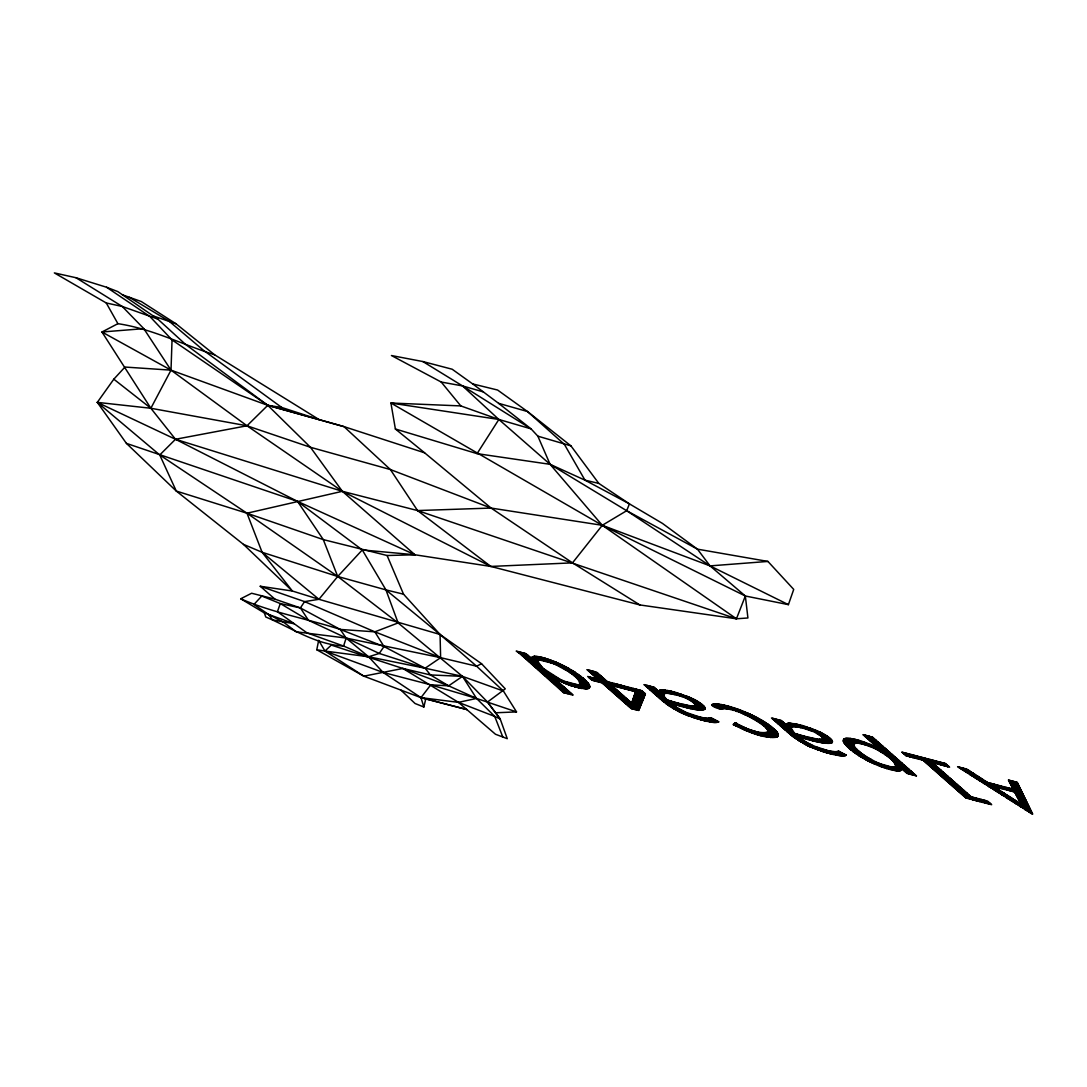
<?xml version="1.0" encoding="UTF-8"?>
<svg xmlns="http://www.w3.org/2000/svg" width="1087" height="1087" viewBox="0 0 1087 1087"><rect width="100%" height="100%" fill="white"/><g stroke="black" fill="none" stroke-linecap="round" stroke-linejoin="round"><path stroke-width="1.5" d="M537.793 661.236L541.883 667.092A65.437 14.607 23.4 0 0 543.935 668.913L560.158 679.348A15.381 3.438 23.4 0 0 564.968 681.4L577.292 684.661A15.707 3.506 23.4 0 0 579.874 684.43C579.154 675.19 564.493 669.877 556.911 665.162A16.06 3.587 23.4 0 0 551.938 663.111L540.484 660.203A14.294 3.193 23.4 0 0 538.391 660.448L537.793 661.236L531.543 658.165M639.876 604.943L572.509 562.862L491.093 508.064L424.596 452.803L343.981 426.62L267.782 405.329L171.012 370.151L124.978 367.053L113.809 379.186L97.314 402.367L126.418 443.374L176.284 491.052L246.98 513.213L323.301 539.614L387.094 555.511L414.976 554.778L297.539 501.392L175.496 439.27L150.862 408.264L171.012 370.151L172.045 339.932L149.829 316.453L106.58 287.253L75.968 277.728L54.35 272.905L106.268 302.974L122.247 306.466L157.778 319.062L185.469 344.334L267.782 405.329L310.461 447.287L342.364 491.31L414.976 554.778L490.808 566.436L639.876 604.943L736.442 618.788L747.924 617.973L745.342 596.002L710.056 565.892L626.669 510.713L550.104 464.326L498.851 419.46L462.546 385.926L422.87 361.55L391.429 355.531L441.213 382.04L462.546 385.926L483.375 391.918M757.897 732.122C789.692 736.769 735.016 706.917 728.412 709.145A23.044 5.15 23.4 0 0 723.602 708.575C719.73 710.558 706.224 704.172 714.499 704.063A32.963 7.364 23.4 0 1 720.477 704.444L725.871 705.558A42.502 9.484 23.4 0 1 728.453 706.224A35.83 8.003 23.4 0 1 743.522 711.346C753.114 715.355 762.544 720.015 770.86 726.333C773.305 728.806 780.588 732.91 777.219 736.891C761.878 739.065 746.783 730.804 733.154 724.594C733.82 722.067 739.418 724.553 735.953 723.276M866.108 759.881L861.665 757.381A34.512 7.704 23.4 0 1 859.083 755.791L850.618 749.663A67.408 15.055 23.4 0 1 848.594 747.897L844.123 742.964A38.303 8.547 23.4 0 1 843.349 741.144L843.58 739.554A28.67 6.4 23.4 0 1 846.542 738.331M556.558 662.445A28.017 6.25 23.4 0 1 564.86 666.358L571.286 669.918A36.075 8.057 23.4 0 1 573.963 671.549L582.714 677.88A68.399 15.272 23.4 0 1 584.792 679.688L589.222 684.633L589.426 687.813A27.555 6.155 23.4 0 1 586.26 688.859L571.042 685.802L553.663 677.975L573.066 695.082L563.379 692.541L520.36 654.034A42.311 9.443 23.4 0 0 519.518 653.355A16.454 3.669 23.4 0 0 516.203 651.113L525.252 653.491M695.422 704.77A12.066 2.69 23.4 0 1 695.204 705.721L690.558 705.884L680.014 703.629A100.425 22.419 23.4 0 1 667.173 699.974L664.279 696.753L663.654 694.335A21.822 4.864 23.4 0 1 667.744 693.329C677.446 694.987 688.628 697.08 695.422 704.77M895.742 765.887C893.215 758.644 884.927 754.663 878.785 750.614A18.846 4.212 23.4 0 0 875.252 748.794L874.356 748.372A16.359 3.655 23.4 0 0 868.092 745.804L864.478 744.636A23.33 5.204 23.4 0 0 861.814 743.916L859.491 743.413A18.275 4.076 23.4 0 0 855.469 743.1C848.268 747.503 871.828 759.813 875.742 761.865A16.101 3.587 23.4 0 0 880.47 763.848L890.443 766.715A16.55 3.696 23.4 0 0 893.894 766.933C896.354 765.33 901.082 766.661 901.368 769.745A19.145 4.266 23.4 0 1 899.506 770.832M316.779 649.768L318.681 640.311L324.959 651.045L363.832 676.168L420.968 697.637L466.799 709.539L420.968 697.637L383.1 672.432L324.959 651.045L316.779 649.768L363.832 676.168L402.856 668.464L430.411 674.932L462.478 676.359L503.417 691.047L516.529 711.903L495.523 712.787L487.519 702.025L462.478 676.359L398.114 622.933L337.717 576.477L246.98 513.213L159.748 454.964L97.314 402.367L150.862 408.264L246.994 425.778L310.461 447.287L390.396 469.557L491.093 508.064L602.28 525.306L710.056 565.892L788.401 604.644L793.727 589.412L767.925 561.435L697.433 549.152L626.669 510.713L602.28 525.306L572.509 562.862L490.808 566.436L342.364 491.31L246.994 425.778L171.012 370.151L101.961 331.997L117.899 323.681C151.623 328.654 182.331 344.525 214.642 354.81L319.198 419.65L343.981 426.62L390.396 469.557L417.557 510.564L490.808 566.436M400.886 690.096L415.044 703.493L423.848 707.012L425.778 698.9M240.73 598.774C272.552 612.823 307.213 618.761 340.231 629.427L346.128 638.069L343.601 646.045C315.488 644.591 291.099 627.702 265.758 616.995L264.345 612.919L240.73 598.774L251.627 593.244L274.943 599.154L300.392 607.932L340.231 629.427L384.01 646.548L425.139 668.22L462.478 676.359L476.541 698.438L494.734 716.428L500.183 718.942L507.262 738.684L495.482 734.255L458.456 702.351L402.856 668.464L331.318 645.094L324.959 651.045L368.615 656.779L425.139 668.22L430.411 674.932L448.646 685.829L476.541 698.438L516.529 711.903M97.314 402.367L175.496 439.27L342.364 491.31L417.557 510.564L736.442 618.788L745.342 596.002L788.401 604.644M626.669 510.713L629.441 503.879L598.788 483.389L570.92 445.86L527.494 411.525L497.588 390.029L472.696 383.928L452.165 369.227L422.87 361.55M745.342 596.002L602.28 525.306L390.926 403.032L498.851 419.46L460.793 405.913L390.926 403.032L395.383 428.998L477.071 453.646L498.851 419.46L531.054 428.862L537.848 436.159L550.104 464.326L602.28 525.306L736.442 618.788M503.417 691.047L476.609 666.209L440.629 657.662L425.139 668.22L379.254 653.45L308.477 620.31L300.392 607.932L304.577 601.614L318.953 599.304L440.058 634.482L481.541 663.709L505.278 688.845L487.519 702.025L500.183 718.942L495.523 712.787M423.848 707.012L420.968 697.637L430.778 684.851L448.646 685.829L462.478 676.359M274.943 599.154L260.241 586.26L292.376 591.015L318.953 599.304L337.717 576.477L362.284 549.94L414.976 554.778M704.797 709.009L695.34 704.58M832.031 742.53L832.18 742.38A19.797 4.416 23.4 0 0 830.835 739.065A22.841 5.095 23.4 0 0 829.53 737.896L827.153 736.116A16.889 3.764 23.4 0 0 821.826 733.005L820.033 732.108A20.517 4.579 23.4 0 0 816.106 730.342L802.913 725.749A49.268 11.006 23.4 0 0 798.768 724.649L788.89 723.181A21.332 4.769 23.4 0 0 786.743 723.833L786.363 724.934L781.431 720.586L771.485 717.977L793.034 736.714L807.396 745.573A24.145 5.394 23.4 0 0 811.296 747.34L825.441 752.449L839.354 755.628A33.086 7.392 23.4 0 0 845.251 755.574L846.297 755.193L838.593 751.158M767.626 732.597L776.947 737.027M562.889 692.106L564.493 692.84M481.541 663.709L476.609 666.209L440.058 634.482L385.939 589.888L362.284 549.94L297.539 501.392L126.418 443.374M518.526 652.635L519.708 652.037M520.415 654.089L522.847 652.852M522.195 655.61L525.768 653.803M523.948 657.146L527.82 655.176M525.687 658.681L529.695 656.643M527.44 660.217L534.953 656.399L544.179 660.787M529.179 661.752L538.962 656.779M530.932 663.287L542.291 657.513M532.671 664.823L537.929 662.146M541.557 660.312L545.389 658.369M534.41 666.358L539.016 664.021M544.995 660.978L548.324 659.293L574.874 672.133M536.163 667.894L540.484 665.692M548.106 661.834L551.136 660.298M537.902 669.429L542.1 667.296M551.014 662.771L553.84 661.331M539.655 670.951L543.84 668.831M553.745 663.804L556.476 662.418M541.394 672.486L545.647 670.339M556.354 664.904L559.044 663.546M543.147 674.022L547.549 671.793M558.827 666.073L561.531 664.7M544.886 675.557L549.533 673.206M561.205 667.282L563.949 665.896M546.639 677.092L551.598 674.579M563.474 668.546L566.313 667.119M548.378 678.628L553.745 675.91M565.675 669.85L568.61 668.369M550.117 680.163L555.987 677.201M567.794 671.209L570.852 669.66M551.87 681.698L555.688 679.769M556.286 679.457L558.31 678.437M569.819 672.595L573.026 670.964M553.609 683.234L557.427 681.304M558.65 680.679L560.743 679.62M571.776 674.022L575.145 672.309M555.362 684.769L559.18 682.84M561.096 681.862L563.311 680.734M573.664 675.489L577.197 673.695M557.101 686.305L560.919 684.375M563.637 682.989L566.014 681.794M575.458 676.997L579.181 675.109M588.135 670.557L588.923 670.163M558.854 687.84L562.658 685.911M566.273 684.076L568.868 682.758M577.183 678.546L581.083 676.562M589.888 672.092L592.075 670.992M560.593 689.375L564.398 687.446M569.017 685.109L571.925 683.628M578.773 680.149L582.917 678.057M591.627 673.627L595.214 671.807M562.4 690.992L566.15 688.981M571.871 686.074L575.213 684.375M580.105 681.902L584.67 679.579M589.725 677.011L588.814 677.473L597.334 681.59M593.366 675.163L597.578 673.03M563.718 692.636L567.89 690.517M574.874 686.97L586.341 681.155L572.129 674.28M592.877 677.84L590.567 679.008L594.195 680.761M595.105 676.712L599.317 674.579M566.87 693.452L569.629 692.052M578.039 687.786L587.877 682.799M592.673 680.367L596.016 678.668M596.858 678.247L601.057 676.114M570.009 694.28L571.382 693.588M581.463 688.465L589.181 684.552L577.74 679.076M595.812 681.196L602.796 677.649M585.485 688.845L589.861 686.631M598.964 682.011L604.549 679.185M602.049 682.826L631.194 708.507L638.708 710.477L645.379 693.859L641.778 690.693L607.388 681.685L596.586 672.174L587.157 669.701L597.891 679.158L587.7 676.481L591.858 680.149L602.049 682.826L606.288 680.72M603.828 684.389L608.543 681.984M605.568 685.924L611.696 682.813M607.307 687.46L614.834 683.641M609.046 688.995L613.258 686.862M614.631 686.169L617.987 684.457M610.799 690.53L614.997 688.397M617.783 686.984L621.139 685.286M612.538 692.066L616.737 689.932M620.922 687.813L624.278 686.114M614.277 693.601L618.489 691.468M624.074 688.642L627.43 686.93M616.016 695.136L620.229 693.003M627.226 689.457L630.569 687.758M617.769 696.672L621.968 694.539M630.365 690.286L633.721 688.587M619.508 698.207L623.707 696.074M633.517 691.101L636.86 689.403M621.248 699.743L625.46 697.609M635.297 692.623L640.012 690.231M646.656 686.862L648.708 685.815M622.987 701.292L627.199 699.145M634.305 695.544L642.539 691.373M648.395 688.397L651.847 686.644M624.74 702.827L628.938 700.694M633.313 698.465L644.278 692.908M650.135 689.932L654.564 687.691L653.11 686.97M626.479 704.362L630.691 702.229M632.321 701.4L644.917 695.001M651.887 691.468L656.317 689.226L649.958 686.142M628.218 705.898L643.694 698.044M653.627 693.003L658.056 690.761L646.819 685.326M629.971 707.433L642.485 701.074M655.366 694.539L664.429 689.946M632.118 708.751L641.262 704.118M657.105 696.074L668.029 690.53M635.27 709.58L640.039 707.161M658.858 697.609L663.573 695.218M667.336 693.302L671.331 691.278A49.268 11.006 23.4 0 1 675.53 692.392L688.723 696.971A20.517 4.579 23.4 0 1 692.65 698.751L694.444 699.634A16.889 3.764 23.4 0 1 699.77 702.759L702.148 704.539A22.841 5.095 23.4 0 1 703.438 705.694A19.797 4.416 23.4 0 1 704.811 709.023M660.597 699.145L664.551 697.147M671.155 693.791L674.497 692.093M671.372 691.291L661.507 689.81A21.332 4.769 23.4 0 0 659.361 690.462L658.98 691.563L654.034 687.215L644.102 684.62L662.336 700.667L666.005 698.832M677.541 692.976L674.497 694.511L665.23 690.041M664.157 702.188L668.016 700.232M680.489 693.9L677.649 695.34L667.445 690.422M671.005 701.129L666.032 703.656L697.99 719.064L711.971 722.271A33.086 7.392 23.4 0 0 717.855 722.203L718.901 721.822L711.197 717.8A28.14 6.277 23.4 0 1 699.199 716.917L709.689 721.931M680.652 696.237L683.343 694.878M662.336 700.667L667.921 705.042L674.049 702.012M683.506 697.215L686.087 695.897M670 706.482L673.043 704.933M674.225 704.335L677.119 702.868M686.169 698.275L688.737 696.971M672.092 707.841L675.013 706.36L685.544 712.243L699.131 716.863M677.283 705.205L680.258 703.697M688.642 699.444L691.278 698.099M674.28 709.159L677.079 707.732M680.367 706.061L683.451 704.498M690.897 700.721L693.737 699.281M676.535 710.422L679.239 709.05M683.478 706.903L686.767 705.232M692.922 702.12L696.074 700.517M678.886 711.659L681.522 710.314M686.644 707.719L690.327 705.857M694.647 703.656L698.302 701.808M681.332 712.827L683.927 711.523M689.905 708.479L700.368 703.18M683.872 713.969L686.468 712.651M702.256 704.634L693.329 709.172L683.845 704.593M667.921 705.042L680.014 712.202A24.145 5.394 23.4 0 0 683.913 713.982L686.59 715.097L689.144 713.711M696.984 709.729L703.928 706.21M689.185 716.116L691.943 714.716M701.237 710.001L705.028 708.072M691.971 717.121L694.851 715.654M713.738 706.074L717.637 704.091M694.838 718.086L697.895 716.537M716.129 707.284L721.415 704.607M697.8 719.01L701.074 717.338M718.521 708.493L724.798 705.3M700.843 719.879L704.539 718.004M723.1 708.588L727.991 706.102M703.982 720.708L708.751 718.29M727.217 708.914L731.048 706.971M712.827 718.643L707.257 721.469L695.884 715.966M730.586 709.634L734.01 707.882M710.762 722.108L715.164 719.866M733.684 710.477L736.877 708.846M714.798 722.475L717.515 721.102M736.633 711.401L739.663 709.865M739.432 712.393L742.38 710.898M742.136 713.452L745.03 711.985M744.744 714.553L747.611 713.099M747.258 715.694L750.139 714.227M733.807 724.934L736.755 723.439M749.704 716.876L752.598 715.395M736.171 726.157L738.78 724.839M752.055 718.099L755.017 716.591M738.603 727.339L741.212 726.021M754.337 719.363L757.367 717.828M741.117 728.494L743.712 727.176M756.538 720.667L759.664 719.078M743.671 729.608L746.293 728.276M758.672 721.999L761.905 720.355M746.307 730.695L748.997 729.336M760.696 723.398L764.093 721.673M749.011 731.741L751.81 730.328M762.612 724.839L766.199 723.018M773.183 719.472L774.555 718.779M751.783 732.76L754.758 731.252M764.419 726.347L768.251 724.404M774.936 721.007L777.708 719.608M754.65 733.725L757.843 732.108A26.02 5.802 23.4 0 1 745.94 728.195L735.831 723.331A11.943 2.663 23.4 0 1 735.206 722.991L735.07 722.896M766.077 727.923L770.207 725.831M776.675 722.556L780.846 720.436M757.598 734.649L761.131 732.855L770.765 737.516M772.083 727.298L767.49 729.635L778.278 734.894M778.414 724.091L782.857 721.836L778.958 719.934M760.669 735.519L765.166 733.236M768.156 731.714L773.849 728.82M780.167 725.627L784.597 723.371M763.862 736.307L775.493 730.41M781.906 727.162L789.787 723.154M767.245 737.013L776.947 732.094M783.645 728.698L793.727 723.575L803.402 728.263M770.982 737.543L778.047 733.956M785.385 730.233L797.138 724.268M777.64 736.578L776.254 737.285L767.014 732.923M787.137 731.768L791.363 729.622M796.785 726.863L800.358 725.056M788.877 733.304L792.654 731.388L779.542 725.083M795.127 726.687L800.222 727.488L803.456 725.899M790.657 734.826L794.217 733.018M800.222 727.488L803.51 728.29L806.459 726.809M792.505 736.307L796.934 734.051M806.595 729.146L809.353 727.76M794.42 737.747L799.95 734.948L811.174 740.342M809.516 730.084L812.138 728.752M796.391 739.174L799.502 737.597M800.141 737.271L803.008 735.817M812.274 731.116L814.842 729.812M798.456 740.546L801.432 739.038M803.171 738.155L806.106 736.66M814.856 732.23L817.438 730.912M800.589 741.877L803.442 740.437M806.241 739.011L809.271 737.475M817.22 733.44L819.938 732.067M802.804 743.182L805.549 741.782L814.679 746.348L826.514 750.22M809.339 739.867L812.519 738.25M819.353 734.785L822.329 733.263M805.114 744.432L807.777 743.073M812.478 740.695L815.943 738.943M803.51 728.29L814.095 731.877L821.161 736.184L824.612 734.527M807.519 745.628L810.114 744.31M815.685 741.483L819.747 739.418M822.71 737.924L826.759 735.858M810.019 746.783L812.6 745.465M819.027 742.204L828.756 737.271M812.587 747.897L815.209 746.565M822.546 742.842L830.536 738.793M815.25 748.97L817.94 747.598M826.433 743.291L832.003 740.464M817.981 750.003L820.807 748.563M820.807 750.981L823.783 749.473M845.428 738.494L843.729 739.364L853.458 744.092L847.67 747.041M823.729 751.919L826.894 750.315M843.566 741.864L850.238 738.481M826.731 752.815L830.183 751.076M844.653 743.725L853.811 739.078M829.829 753.671L833.906 751.606M846.08 745.424L857.045 739.867M864.586 736.035L865.85 735.396M833.022 754.473L839.069 751.402M855.415 743.114L860.075 740.75M866.325 737.57L869.002 736.212M836.406 755.18L841.406 752.639M849.382 748.59L854.151 746.171M859.559 743.426L862.969 741.701M868.078 739.106L872.154 737.04M843.757 753.862L840.115 755.71L830.699 751.171M851.162 750.112L855.551 747.883L843.689 742.149M862.847 744.174L865.741 742.706M869.817 740.641L874.016 738.508M845.115 755.601L846.107 755.098M853.023 751.579L857.154 749.486M865.877 745.057L868.431 743.766M871.557 742.176L875.769 740.043M854.966 753.019L858.866 751.035M868.73 746.035L871.027 744.867M873.296 743.712L877.508 741.579M856.977 754.419L860.659 752.544M871.434 747.082L873.554 746.008A25.939 5.788 23.4 0 1 879.03 748.766L863.01 734.649L872.44 737.122L916.463 775.928L907.169 773.496L900.824 767.898L901.15 768.509M875.049 745.247L879.247 743.114M859.056 755.778L862.548 754.011M873.989 748.209L876 747.19M876.788 746.783L880.986 744.649M861.217 757.109L864.505 755.438M876.435 749.391L882.739 746.198M863.445 758.4L866.556 756.824M878.785 750.614L884.478 747.734M865.714 759.664L868.703 758.155M881.013 751.905L886.218 749.269M868.065 760.9L870.932 759.446M883.16 753.237L887.97 750.804M870.47 762.096L873.269 760.669M885.198 754.623L889.709 752.34M872.956 763.251L875.714 761.851M887.155 756.049L891.449 753.875M875.511 764.378L878.269 762.979M889.017 757.53L893.188 755.411M878.147 765.465L880.973 764.025M890.783 759.052L894.941 756.946M902.835 752.938L903.555 752.571M880.85 766.512L883.813 765.003L895.457 770.615M892.441 760.628L896.68 758.481M904.574 754.473L906.707 753.386M883.663 767.504L886.843 765.887M893.99 762.272L898.419 760.017M906.558 755.886L909.86 754.215M886.571 768.455L890.117 766.648L898.867 770.873M895.28 764.025L900.158 761.552M909.71 756.715L912.998 755.044M889.614 769.324L894.615 766.783M901.911 763.088L895.375 766.403L901.381 769.311M912.849 757.544L916.151 755.859M892.821 770.112L903.65 764.623M916.001 758.359L919.289 756.688M896.367 770.737L905.389 766.158M919.14 759.188L922.442 757.517M902.984 769.8L907.129 767.694M922.292 760.003L925.581 758.332M904.724 771.335L908.881 769.229M924.385 761.362L928.733 759.161M906.476 772.871L910.621 770.765M926.138 762.897L931.872 759.99M909.058 773.985L912.36 772.313M927.877 764.433L935.024 760.805M912.197 774.814L914.099 773.849M929.616 765.968L933.774 763.862M934.874 763.305L938.176 761.634M931.355 767.504L935.513 765.397M938.027 764.134L941.315 762.463M933.108 769.039L937.252 766.946M941.165 764.949L944.467 763.278M934.847 770.574L938.991 768.482M944.318 765.778L946.668 764.582M936.586 772.123L940.744 770.017M947.456 766.607L948.407 766.118M938.339 773.659L942.483 771.553M940.078 775.194L944.223 773.088M941.818 776.729L945.962 774.623M959.345 767.83L960.201 767.408M943.557 778.265L947.715 776.159M961.465 769.175L963.34 768.224M945.31 779.8L949.454 777.694M963.571 770.52L966.492 769.052M947.049 781.336L951.193 779.23M965.691 771.879L968.68 770.357M948.788 782.871L952.932 780.765M967.81 773.224L970.786 771.702M950.527 784.406L954.685 782.3M969.93 774.569L972.892 773.061M952.28 785.942L956.424 783.836M972.05 775.914L974.998 774.42M954.019 787.477L958.163 785.371M974.156 777.259L977.104 775.765M955.758 789.013L959.903 786.906M976.275 778.605L979.197 777.123M957.498 790.548L961.655 788.442M978.395 779.95L981.303 778.469M959.25 792.083L963.395 789.977M980.515 781.295L983.409 779.827M960.99 793.619L965.134 791.513M982.621 782.64L985.515 781.186M962.729 795.154L966.873 793.062M984.74 783.999L987.621 782.531L1013.247 789.257L1022.826 793.89M964.468 796.689L968.626 794.597M986.86 785.344L990.76 783.36M966.452 798.116L970.365 796.132M988.98 786.689L993.898 784.189M969.604 798.931L972.892 797.26M991.086 788.034L997.051 785.004M972.743 799.76L976.044 798.089M993.205 789.379L996.005 787.966M997.119 787.396L1000.189 785.833M1009.089 781.322L1010.543 780.588M975.895 800.589L979.183 798.918M995.325 790.725L998.111 789.311M1000.271 788.211L1003.342 786.662M1010.095 783.238L1013.682 781.417M979.034 801.404L982.335 799.733M997.445 792.07L1000.203 790.67M1003.423 789.04L1006.48 787.477M1011.1 785.14L1016.834 782.232M982.186 802.233L985.488 800.562M999.551 793.415L1002.309 792.029M1006.562 789.869L1009.633 788.306M1012.092 787.056L1018.043 784.04M985.338 803.062L988.151 801.622M1001.67 794.76L1004.415 793.374M1009.714 790.684L1012.785 789.135M1013.098 788.972L1018.981 785.983M988.477 803.877L989.89 803.157M1003.79 796.119L1006.508 794.733M1012.853 791.513L1019.932 787.926M1005.91 797.464L1008.614 796.078L988.26 786.241M1015.068 792.803L1020.87 789.869M1008.016 798.809L1010.72 797.437M1016.073 794.719L1021.821 791.812M1010.136 800.154L1012.826 798.796L992.798 789.121M1017.079 796.635L1022.758 793.755M1012.255 801.499L1014.918 800.141M1014.375 802.845L1017.024 801.499L997.322 791.988M1016.481 804.19L1019.13 802.858M1025.598 799.57L1020.095 802.355L1029.009 806.595M1018.601 805.535L1026.536 801.513M1020.72 806.88L1027.473 803.456M1022.84 808.225L1028.424 805.399M1024.959 809.584L1029.362 807.342M1027.066 810.929L1030.313 809.285L1006.372 797.749M1029.185 812.274L1031.25 811.228L1015.421 803.51M1031.305 813.619L1032.202 813.158M340.231 629.427L374.838 631.832L398.114 622.933L385.939 589.888L337.717 576.477L262.103 552.278L243.447 544.356L176.284 491.052L159.748 454.964L175.496 439.27L246.994 425.778L267.782 405.329L281.71 407.462L319.198 419.65L267.782 405.329L172.045 339.932M772.572 718.942L790.983 727.828L794.543 733.331A100.425 22.419 23.4 0 0 807.383 736.986L817.94 739.242L822.587 739.092A12.066 2.69 23.4 0 0 822.818 738.141L821.161 736.184M342.364 491.31L246.98 513.213L262.103 552.278L292.376 591.015L243.447 544.356M420.968 697.637L458.456 702.351L476.541 698.438L430.778 684.851L383.1 672.432L368.615 656.779L346.128 638.069L296.112 631.792L284.006 622.525L268.38 614.291L253.95 604.467L261.777 596.016L280.297 603.57L308.477 620.31M171.012 370.151L143.81 328.654L101.961 331.997L150.862 408.264L113.809 379.186M767.925 561.435L710.056 565.892L697.433 549.152L662.431 523.39L629.441 503.879L584.969 480.155L550.104 464.326L477.071 453.646M417.557 510.564L491.093 508.064M387.094 555.511L403.522 594.181L440.058 634.482L440.629 657.662L346.128 638.069M300.392 607.932L280.297 603.57L277.416 611.736L306.996 632.865L343.601 646.045L368.615 656.779L379.254 653.45L384.01 646.548L374.838 631.832L304.577 601.614L260.241 586.26M570.92 445.86L537.848 436.159M598.788 483.389L584.969 480.155L564.411 444.393L527.494 411.525L498.593 403.331L472.696 383.928M385.939 589.888L403.522 594.181M1014.633 791.975L993.735 786.499L1020.978 804.04L1014.633 791.975L1024.158 796.608M811.962 740.56L810.168 740.084A123.008 27.46 23.4 0 1 798.429 736.755L805.521 741.769M684.579 707.189L682.785 706.713A123.008 27.46 23.4 0 1 671.046 703.398L674.945 706.319M698.058 719.078L686.59 715.097M153.172 315.896L175.958 323.749L214.642 354.81M264.345 612.919L294.264 623.761L272.552 619.875L268.38 614.291M122.532 294.849L141.296 301.534L175.958 323.749M402.856 668.464L448.646 685.829M106.58 287.253L117.804 291.588L157.778 319.062M458.456 702.351L494.734 716.428L502.778 736.945M374.838 631.832L440.629 657.662M1014.945 781.743L1017.541 782.993M1011.793 780.914L1017.976 783.904M1008.641 780.086L1018.41 784.814M1008.872 780.901L1018.859 785.711M1009.361 781.825L1019.293 786.621M1009.85 782.762L1019.742 787.531M1010.339 783.686L1020.177 788.442M1010.815 784.61L1020.625 789.352M1011.304 785.548L1021.06 790.263M1011.793 786.472L1021.508 791.159M1012.269 787.409L1021.943 792.07M1012.758 788.333L1022.391 792.98M1010.068 788.415L1023.275 794.801M1006.915 787.599L1023.709 795.698L1018.084 798.537L1027.242 802.967M1003.763 786.771L1014.456 791.934M964.604 768.55L969.767 771.05M1000.624 785.942L1011.318 791.105M1015.149 792.953L1024.593 797.518L1019.09 800.453L1028.125 804.788M961.452 767.735L974.088 773.835M997.472 785.127L1008.165 790.276M1015.638 793.89L1025.041 798.429M958.299 766.906L978.422 776.621M994.333 784.298L1005.013 789.461M1016.128 794.828L1025.476 799.339M961.112 768.957L982.757 779.406M991.181 783.469L1001.874 788.632M1016.617 795.752L1025.924 800.249M965.636 771.838L987.091 782.192M988.042 782.654L998.722 787.817M1017.106 796.689L1026.359 801.146M970.161 774.718L995.583 786.988M1017.595 797.613L1026.794 802.057M974.686 777.599L995.529 787.654M942.578 762.789L947.117 764.976M979.21 780.48L999.85 790.439M1018.573 799.475L1027.677 803.877M939.426 761.96L948.856 766.512M983.735 783.36L1004.157 793.211M936.274 761.145L947.755 766.675M1019.552 801.336L1028.56 805.684M933.135 760.316L944.617 765.859M929.983 759.487L941.464 765.031M1020.544 803.198L1029.443 807.505M926.844 758.672L938.326 764.215M1001.847 794.869L1029.892 808.415M923.692 757.843L935.173 763.387M920.553 757.014L932.592 762.829M1010.896 800.63L1030.775 810.223M917.401 756.199L934.331 764.365M914.262 755.37L936.084 765.9M1019.946 806.391L1031.658 812.043M911.11 754.541L922.591 760.085M923.366 760.465L937.823 767.436M1024.47 809.271L1032.093 812.954M907.958 753.726L919.439 759.269M925.119 762.001L939.562 768.971M1028.995 812.152L1032.541 813.864M871.76 736.945L872.82 737.448M904.819 752.897L916.3 758.441M926.858 763.536L941.301 770.52M868.608 736.116L874.559 738.983M902.074 752.272L913.148 757.612M928.597 765.071L943.054 772.055M865.469 735.288L876.299 740.519M903.813 753.807L910.009 756.797M930.336 766.607L944.793 773.591M863.404 734.989L878.051 742.054M905.566 755.343L906.857 755.968M932.089 768.142L946.532 775.126M865.143 736.524L879.791 743.59M933.828 769.678L948.272 776.661M866.882 738.059L881.53 745.125M935.567 771.213L950.024 778.197M868.622 739.595L883.269 746.674M937.32 772.748L951.764 779.732M870.374 741.13L885.022 748.209M939.059 774.297L953.503 781.268M872.114 742.666L886.761 749.745M940.798 775.833L955.256 782.803M873.853 744.201L888.5 751.28M942.538 777.368L956.995 784.338M875.592 745.736L890.239 752.815M944.29 778.903L958.734 785.874M877.345 747.272L891.992 754.351M946.03 780.439L960.473 787.409M869.913 744.391L893.731 755.886M947.769 781.974L962.226 788.945M862.725 741.619L895.471 757.422M949.508 783.51L963.965 790.48M984.061 800.195L989.496 802.817M858.513 740.274L897.223 758.957M951.261 785.045L965.704 792.015M980.922 799.366L991.235 804.353M855.306 739.418L870.008 746.524M880.375 751.525L898.963 760.492M953 786.58L967.444 793.551M977.77 798.537L989.252 804.081M852.711 738.861L864.967 744.785M884.845 754.378L900.702 762.028M954.739 788.116L969.196 795.086M974.631 797.722L986.113 803.266M850.55 738.508L861.665 743.875M887.603 756.403L902.441 763.563M956.478 789.651L970.936 796.635M971.479 796.893L982.961 802.437M848.757 738.345L859.124 743.345M889.723 758.115L904.194 765.099M958.231 791.187L979.808 801.608M847.249 738.304L857.181 743.1M891.394 759.623L905.933 766.634M959.97 792.722L976.669 800.793M845.999 738.399L855.7 743.087M892.807 760.995L907.672 768.169M961.71 794.257L973.517 799.964M844.993 738.603L854.627 743.263M893.976 762.259L909.411 769.705M963.449 795.793L970.378 799.135M844.232 738.943L853.866 743.59M894.859 763.387L911.164 771.24M965.202 797.328L967.226 798.32M895.471 764.365L912.903 772.789M843.403 739.921L853.458 744.785M895.77 765.207L914.643 774.324M843.295 740.573L853.825 745.655M901.938 768.876L916.382 775.86M843.376 741.307L854.518 746.687M903.677 770.411L913.474 775.14M894.683 766.77L901.286 769.949M905.417 771.947L910.322 774.324M844.219 743.1L856.841 749.201M893.636 766.96L900.838 770.438M819.204 731.714L820.97 732.57M844.993 744.174L858.431 750.655M892.142 766.933L900.036 770.737M810.087 728.005L827.764 736.538M846.012 745.356L860.306 752.258M805.589 726.537L830.047 738.345M847.289 746.66L862.589 754.052M887.44 766.05L897.346 770.832M802.002 725.491L831.419 739.703M848.825 748.101L865.646 756.226M798.863 724.676L811.785 730.912M818.103 733.97L832.18 740.763M850.645 749.677L871.448 759.718M877.671 762.721L893.12 770.18M796.105 724.037L806.839 729.228M821.025 736.076L832.438 741.579M852.819 751.416L890.28 769.501M822.37 737.407L832.302 742.204M855.551 753.427L886.802 768.523A30.776 6.875 23.4 0 0 890.946 769.678A24.077 5.381 23.4 0 0 899.574 770.873M791.662 723.29L800.508 727.556M822.873 738.358L831.827 742.679M859.341 755.968L882.223 767.001M789.964 723.168L798.048 727.067M822.723 738.983L831.093 743.019M867.127 760.411L873.839 763.658M788.605 723.195L795.997 726.768M822.017 739.323L830.115 743.236M787.572 723.398L794.325 726.659M820.821 739.445L828.905 743.345M786.852 723.738L793.007 726.714M819.258 739.391L827.465 743.345M775.819 719.105L784.529 723.317M786.458 724.241L792.029 726.931M817.356 739.16L825.807 743.25M772.667 718.29L791.35 727.312M815.141 738.793L823.946 743.046M812.628 738.277L821.867 742.734M774.324 720.477L790.942 728.494M809.842 737.625L819.571 742.326M838.199 751.307L846.257 755.207M776.064 722.013L791.2 729.323M806.771 736.837L817.03 741.782M837.235 751.538L845.455 755.506M777.803 723.548L791.784 730.287M803.51 735.953L814.245 741.13M836.025 751.66L844.463 755.723M834.571 751.647L843.24 755.832M781.295 726.619L793.89 732.706M796.323 733.874L807.94 739.486M832.805 751.484L841.814 755.832M783.034 728.154L804.543 738.535M784.773 729.69L800.97 737.516M828.158 750.641L838.186 755.479M786.512 731.225L799.149 737.326M825.074 749.84L835.944 755.085M746.66 712.678L757.884 718.099M788.265 732.76L801.771 739.282M821.378 748.753L833.403 754.555M738.453 709.417L764.895 722.176M790.072 734.336L805.739 741.891M816.269 746.973L830.495 753.848M733.535 707.732L768.631 724.676M792.165 736.035L827.221 752.965M729.703 706.577L771.254 726.632M794.665 737.937L823.47 751.851M726.469 705.708L745.138 714.716M751.443 717.773L773.265 728.304M797.967 740.233L818.837 750.302M723.657 705.055L737.271 711.618M758.332 721.795L774.854 729.757M804.027 743.848L811.106 747.258M721.224 704.566L733.114 710.3M761.593 724.064L776.104 731.062M719.118 704.254L729.961 709.485M763.821 725.831L777.042 732.203M717.311 704.063L727.434 708.955M765.479 727.325L777.694 733.222M715.749 704.009L725.396 708.67M766.688 728.603L778.102 734.105M714.431 704.063L723.765 708.575M713.317 704.227L722.447 708.629M768.02 730.627L778.238 735.573M712.393 704.471L721.415 708.833M768.183 731.402L778.007 736.144M711.645 704.811L720.627 709.145M768.061 732.04L777.572 736.633M766.05 733.154L775.099 737.529M764.772 733.236L773.862 737.625M685.639 695.721L698.52 701.944M763.142 733.141L772.436 737.625M680.231 693.819L701.713 704.186M676.291 692.609L703.452 705.721M758.441 732.258L768.822 737.271M672.962 691.685L704.485 706.917M755.112 731.347L766.593 736.891M670.013 690.965L681.508 696.509M692.582 701.862L704.974 707.841M750.913 730.016L764.025 736.347M694.444 703.452L705.028 708.561M735.722 723.385L761.077 735.627M734.989 723.725L757.653 734.663M663.369 689.837L671.807 693.914M695.49 705.354L704.104 709.498M734.268 724.064L753.468 733.345M661.834 689.797L669.565 693.52M695.041 705.83L703.235 709.784M733.535 724.404L747.666 731.238M660.651 689.919L667.717 693.329M694.077 706.047L702.134 709.947M659.782 690.191L666.222 693.302M692.677 706.074L700.816 710.001M659.225 690.625L665.081 693.452M690.938 705.925L699.254 709.947M658.98 691.196L664.252 693.737M688.873 705.626L697.487 709.784M644.346 684.824L663.736 694.185M686.508 705.178L695.517 709.526M646.086 686.359L663.532 694.783M647.825 687.894L663.654 695.531M680.91 703.873L690.911 708.697M710.341 718.072L718.48 722.013M649.578 689.43L664.075 696.441M677.731 703.031L688.248 708.099M709.267 718.249L717.583 722.271M651.317 690.965L664.823 697.487M674.375 702.107L685.313 707.379M707.936 718.303L716.482 722.434M653.056 692.501L665.883 698.696M670.788 701.061L682.147 706.55M706.319 718.222L715.151 722.488M654.795 694.036L678.832 705.64M704.39 717.977L713.588 722.42M656.548 695.585L675.353 704.661M702.08 717.556L711.781 722.244M658.287 697.12L671.657 703.574M660.026 698.656L673.016 704.919M661.779 700.191L676.128 707.121M691.685 714.621L704.566 720.844M639.346 690.055L643.124 691.875M663.722 701.822L701.482 720.056M636.194 689.226L644.863 693.411M633.055 688.411L645.216 694.28M668.831 705.68L693.859 717.76M629.903 687.582L644.971 694.865M672.948 708.357L688.316 715.776M626.764 686.753L644.74 695.435M593.325 671.318L598.393 673.763M623.612 685.938L635.297 691.577M635.596 691.726L644.509 696.02M590.187 670.489L600.133 675.299M620.473 685.109L632.145 690.748M635.392 692.324L644.278 696.604M587.238 669.755L601.885 676.834M617.321 684.294L629.006 689.919M635.202 692.922L644.047 697.188M588.977 671.304L603.625 678.37M614.169 683.465L625.854 689.104M634.998 693.52L643.803 697.772M590.717 672.839L605.364 679.905M611.03 682.636L622.702 688.275M634.794 694.117L643.572 698.357M592.456 674.375L607.103 681.44M607.878 681.821L619.563 687.46M634.591 694.702L643.341 698.927M594.209 675.91L616.411 686.631M634.387 695.3L643.11 699.512M595.948 677.446L613.272 685.802M634.183 695.897L642.879 700.096M597.687 678.981L612.334 686.046M633.979 696.495L642.634 700.68M595.092 678.424L614.073 687.582M633.775 697.093L642.403 701.264M591.953 677.595L615.826 689.117M633.572 697.691L642.172 701.849M588.801 676.78L600.486 682.419M602.918 683.587L617.565 690.653M633.368 698.289L641.941 702.419M604.657 685.123L619.305 692.188M633.164 698.887L641.71 703.004M554.424 661.575L569.126 668.668M606.397 686.658L621.044 693.737M632.974 699.484L641.466 703.588M608.149 688.193L622.797 695.272M632.77 700.082L641.235 704.172M544.22 658.029L578.338 674.511M609.889 689.729L624.536 696.808M632.566 700.68L641.004 704.756M541.122 657.227L580.934 676.454M611.628 691.264L626.275 698.343M632.362 701.278L640.773 705.341M538.649 656.738L551.612 662.988M565.063 669.483L583.04 678.166M613.367 692.799L628.014 699.879M632.158 701.876L640.542 705.911M536.665 656.466L547.25 661.575M569.303 672.214L584.806 679.715M615.12 694.335L629.767 701.414M631.955 702.474L640.297 706.496M616.859 695.87L631.506 702.949M631.751 703.072L640.066 707.08M533.839 656.494L541.802 660.339M574.357 676.046L587.537 682.419M618.598 697.419L639.835 707.664M532.875 656.725L540.049 660.189M576.205 677.636L588.502 683.574M620.337 698.955L639.604 708.248M524.111 653.192L526.896 654.537M532.182 657.078L538.839 660.298M622.09 700.49L639.373 708.833M520.958 652.363L531.529 658.233A26.604 5.938 23.4 0 1 534.478 656.385M531.733 657.567L538.106 660.638M578.95 680.353L589.657 685.53M623.829 702.025L639.129 709.403M517.82 651.534L531.353 658.07M579.819 681.467L589.861 686.318M625.568 703.561L638.898 709.988M518.295 652.472L537.861 661.901M580.376 682.432L589.82 686.998M627.321 705.096L638.191 710.341M520.687 654.306L538.201 662.771M580.594 683.234L589.602 687.582M629.06 706.632L635.039 709.512M522.521 655.896L538.839 663.763M580.485 683.872L589.168 688.071M630.8 708.167L631.9 708.697M524.274 657.431L539.75 664.904M580.037 684.348L588.502 688.438M526.026 658.98L540.959 666.182M579.181 684.633L587.605 688.696M527.779 660.516L542.427 667.595M577.876 684.701L586.437 688.832M529.532 662.051L544.193 669.13M576.056 684.525L585.01 688.832M531.285 663.6L546.313 670.856M573.664 684.063L583.311 688.71M533.038 665.135L549.044 672.867M570.593 683.275L581.314 688.438M534.79 666.684L553.106 675.53M566.313 681.902L578.923 687.989M536.543 668.22L576.042 687.283M538.296 669.755L572.482 686.264M540.035 671.304L567.441 684.525M541.788 672.839L555.158 679.293M543.541 674.375L556.897 680.829M545.294 675.924L558.636 682.364M547.046 677.459L560.389 683.9M548.799 679.008L562.128 685.435M550.552 680.544L563.868 686.97M552.305 682.079L565.607 688.506M554.057 683.628L567.36 690.041M555.81 685.163L569.099 691.577M557.563 686.699L570.838 693.112M559.316 688.248L572.577 694.647M561.055 689.783L570.784 694.484M562.726 691.318L567.645 693.655M129.258 297.281L168.933 321.059L203.582 350.394L281.71 407.462M75.968 277.728L122.247 306.466L143.81 328.654M462.546 385.926L531.054 428.862L498.593 403.331M987.635 782.545L966.764 769.12L957.593 766.715L1032.65 814.095L1017.215 782.341L1008.423 780.031L1013.247 789.257M395.383 428.998L424.596 452.803M262.103 552.278L318.953 599.304M441.213 382.04L460.793 405.913M297.539 501.392L323.301 539.614L337.717 576.477M106.268 302.974L117.899 323.681M886.815 768.523A28.398 6.345 23.4 0 1 876.136 764.637A27.528 6.142 23.4 0 1 866.122 759.881M846.732 738.426A26.767 5.979 23.4 0 1 873.608 745.954M791.037 727.692A21.822 4.864 23.4 0 1 795.127 726.687M735.967 723.371A3.995 0.897 23.4 0 1 734.989 722.95M838.525 751.131A28.14 6.277 23.4 0 1 826.582 750.288M826.038 743.318A52.013 11.617 23.4 0 1 811.921 740.519M832.18 742.611A32.066 7.161 23.4 0 1 825.875 743.209M698.656 709.947A52.013 11.617 23.4 0 1 684.538 707.148M704.797 709.24A32.066 7.161 23.4 0 1 698.493 709.852M534.26 656.263A25.069 5.598 23.4 0 1 556.503 662.526M529.396 656.412A42.311 9.443 23.4 0 0 528.554 655.733A16.454 3.669 23.4 0 0 525.238 653.491M635.623 691.658L631.724 703.14L611.546 685.353L635.623 691.658M945.5 763.55L901.925 752.136L906.028 755.75L923.094 760.221L965.922 797.967L991.657 804.706L987.567 801.105L971.126 796.798L932.388 762.653L949.59 767.164L945.5 763.55"/></g></svg>
